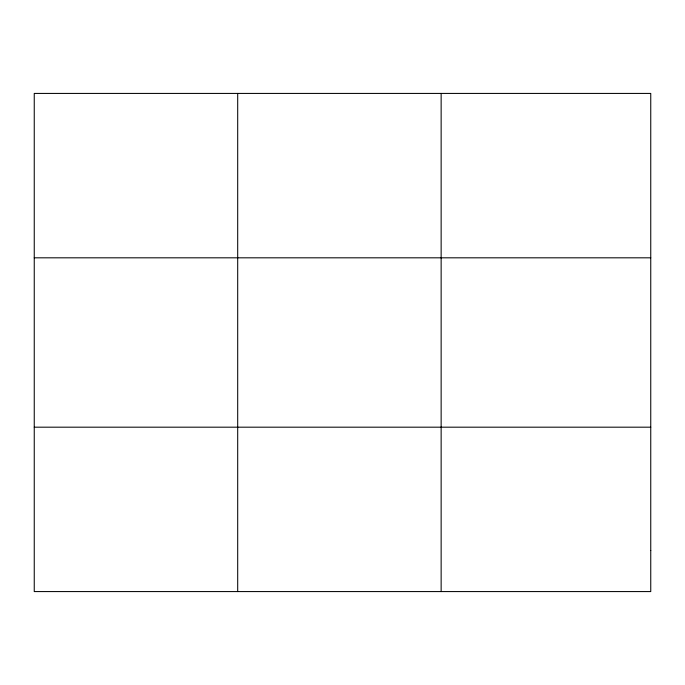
<?xml version="1.0" encoding="UTF-8"?>
<svg xmlns="http://www.w3.org/2000/svg" width="685" height="685" viewBox="0 0 685 685"><rect width="100%" height="100%" fill="white"/><g stroke="black" fill="none" stroke-linecap="round" stroke-linejoin="round"><path stroke-width="1.03" d="M237.695 93.425L237.695 591.575M441.14 93.425L441.14 591.575M34.25 257.817L650.75 257.817M34.25 427.183L650.75 427.183M650.75 550.483L650.75 591.575L34.25 591.575L34.25 93.425L650.75 93.425L650.75 550.483"/></g></svg>
